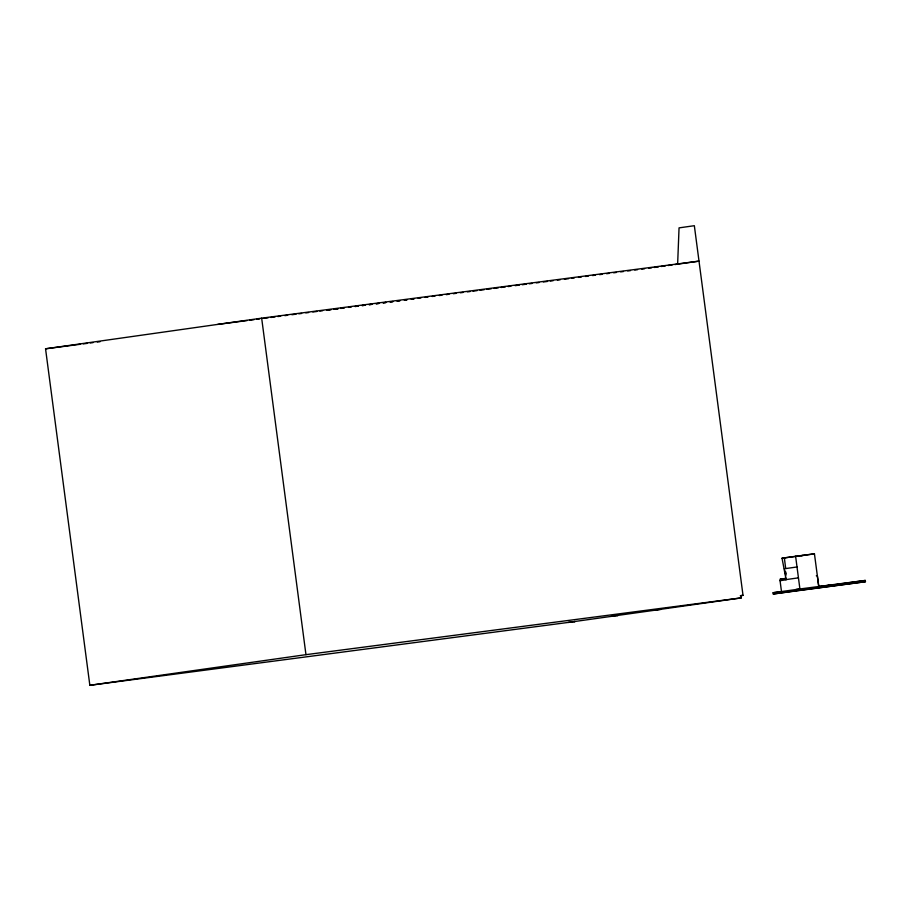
<?xml version="1.0" encoding="UTF-8"?>
<svg xmlns="http://www.w3.org/2000/svg" width="911" height="911" viewBox="0 0 911 911"><rect width="100%" height="100%" fill="white"/><g stroke="black" fill="none" stroke-linecap="round" stroke-linejoin="round"><path stroke-width="1.37" d="M677.636 264.167L679.048 227.875L694.341 225.7L743.012 595.338L740.29 595.726M574.249 621.655L575.08 621.53L89.847 685.3L45.55 348.799L261.662 318.167L699.01 261.138L674.903 264.554M328.119 310.241L330.921 309.842M335.123 309.25L337.913 308.852M340.714 308.453L344.449 307.929M654.349 267.47L658.459 266.889M661.204 266.49L665.315 265.91M668.048 265.522L672.159 264.942M781.49 591.603L780.055 580.671L786.125 579.817L782.037 558.204L795.61 556.291L814.445 553.831L818.761 586.536M801.088 555.721L814.445 553.831M784.36 568.771L797.011 566.972M780.055 580.671L780.283 579.157L786.284 578.314M785.794 579.635L798.446 577.847M89.847 685.3L305.959 654.667L741.258 597.901L740.962 595.6L743.012 595.338M773.291 593.995L796.203 590.749L796.032 589.474L865.279 580.444L865.45 581.719L773.291 593.995L773.12 592.719L799.915 588.996L795.61 556.291M818.636 586.718L833.11 584.668M568.202 622.429L618.136 615.426L617.111 615.574M611.247 616.326L661.181 609.334L660.6 609.413M654.303 610.222L741.258 597.901M837.425 584.304L865.279 580.444M217.74 324.396L247.109 320.57M249.899 320.205L254.089 319.647M256.891 319.283L259.692 318.918M263.883 318.372L268.073 317.825M270.874 317.461L275.065 316.914M277.866 316.55L280.656 316.185M284.858 315.639L287.648 315.274M291.85 314.728L296.041 314.181M298.831 313.817L301.632 313.452M305.823 312.906L308.624 312.541M312.815 311.995L317.017 311.448M319.807 311.084L322.608 310.719M326.798 310.173L329.6 309.808M333.79 309.262L337.981 308.715M340.782 308.351L343.572 307.986M348.469 307.383L351.259 307.018M355.438 306.472L358.217 306.119M362.396 305.572L365.186 305.208M369.365 304.661L372.155 304.297M376.323 303.75L379.113 303.386M383.292 302.839L386.082 302.486M390.261 301.94L393.04 301.575M397.219 301.029L400.009 300.664M418.115 298.307L420.928 297.943M425.141 297.385L427.954 297.02M432.178 296.474L434.991 296.098M439.216 295.551L442.029 295.187M446.242 294.64L449.055 294.264M453.279 293.718L456.092 293.353M460.306 292.807L463.118 292.431M467.343 291.884L470.156 291.52M472.968 291.156L477.193 290.598M480.006 290.233L484.219 289.687M487.032 289.311L491.257 288.764M494.069 288.4L498.294 287.853M501.107 287.477L505.32 286.931M508.133 286.566L510.946 286.202M515.17 285.644L519.384 285.097M522.197 284.733L526.421 284.175M529.234 283.811L532.047 283.446M536.272 282.9L539.084 282.524M543.298 281.977L547.522 281.431M550.335 281.066L553.148 280.69M557.373 280.144L560.185 279.779M564.399 279.233L568.623 278.675M571.436 278.31L574.249 277.946M578.462 277.388L581.275 277.024M585.5 276.477L588.312 276.113M592.537 275.555L595.35 275.19M599.563 274.644L602.376 274.279M606.601 273.721L609.413 273.357M613.627 272.81L616.451 272.446M620.664 271.888L623.477 271.524M627.702 270.977L630.514 270.601M634.728 270.055L637.541 269.69M641.765 269.144L644.578 268.768M648.803 268.221L651.616 267.857M45.55 348.799L80.51 344.244M83.3 343.88L87.49 343.333M90.291 342.969L93.093 342.604M97.283 342.058L100.073 341.693M782.037 558.204L803.115 555.437M785.692 568.578L784.36 557.885M780.283 579.157L786.034 578.405M818.659 585.75L817.315 575.627L816.313 575.752M773.12 592.719L781.729 591.581M818.693 586.752L842.368 583.689M796.203 590.749L865.45 581.719M355.039 306.495L357.841 306.13M362.054 305.584L364.855 305.219M369.057 304.673L371.859 304.308M376.061 303.762L378.862 303.397M383.075 302.851L385.877 302.486M390.079 301.94L392.88 301.575M397.094 301.029L399.895 300.664M785.441 571.06L785.772 573.543M785.487 572.085L785.817 574.647M785.282 572.108L785.783 575.957M780.681 579.1L780.875 580.569M261.662 318.167L305.959 654.667M406.966 299.753L404.188 300.118L406.898 299.765M413.936 298.854L411.146 299.207L413.901 298.854"/></g></svg>
